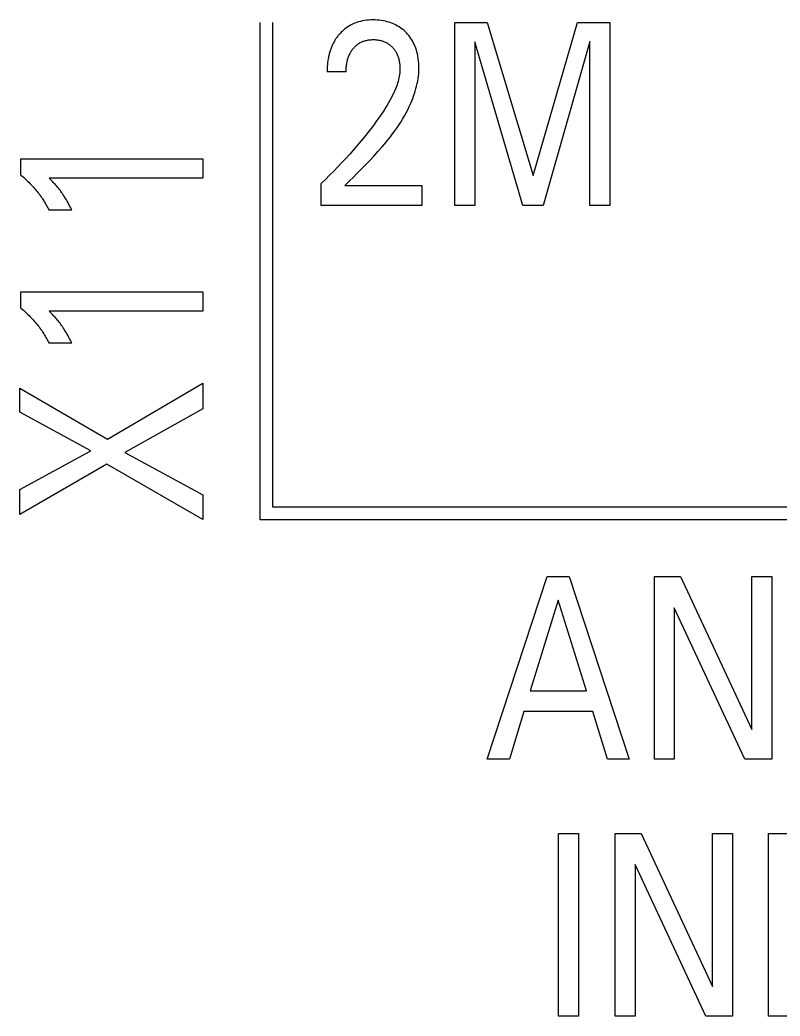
# Model space of a CAD drawing. Extents: x 867151 to 1787449, y -2071112 to -1028603.
# Drawn here: x 871188.25 to 871194.9, y -1032629.83 to -1032621.11 of the extents above; entities that cross this region are included whole.
import ezdxf

# ---------------------------------------------------------------- set-up
doc = ezdxf.new("R2010")
doc.units = 0
doc.header["$LTSCALE"] = 4
doc.header["$MEASUREMENT"] = 0
doc.layers.get('0').update_dxf_attribs({"linetype": 'CONTINUOUS'})
doc.layers.add('20000_FRONT_O', color=7, linetype='CONTINUOUS')

# ---------------------------------------------------------------- blocks, each defined once
blk = doc.blocks.new('CPU')
at = {"layer": '20000_FRONT_O', "color": 7, "linetype": 'Continuous'}
for p, q in [((82813.858, 11079.4925), (82813.858, 11075.1425)), ((82813.968, 11079.4925), (82813.968, 11075.2525)), ((82815.5632, 11077.8925), (82815.5632, 11079.4925)), ((82815.5632, 11079.4925), (82815.8471, 11079.4925)), ((82815.8471, 11079.4925), (82816.249, 11078.1533)), ((82816.249, 11078.1533), (82816.6382, 11079.4925)), ((82816.6382, 11079.4925), (82816.9221, 11079.4925)), ((82816.9221, 11079.4925), (82816.9221, 11077.8925)), ((82815.7383, 11079.3247), (82815.7383, 11077.8925)), ((82816.1601, 11077.8925), (82815.7383, 11079.3247)), ((82816.747, 11079.327), (82816.3361, 11077.8925)), ((82816.747, 11077.8925), (82816.747, 11079.327)), ((82814.6125, 11079.0605), (82814.4465, 11079.0605)), ((82811.7671, 11078.1561), (82811.7671, 11078.3012)), ((82811.7671, 11078.3012), (82813.358, 11078.3012)), ((82813.358, 11078.3012), (82813.358, 11078.1298)), ((82813.358, 11078.1298), (82812.0143, 11078.1298)), ((82814.3939, 11077.8925), (82814.3939, 11078.0842)), ((82814.6025, 11078.0671), (82815.2765, 11078.0671)), ((82815.2765, 11078.0671), (82815.2765, 11077.8925)), ((82812.2127, 11077.8495), (82812.0131, 11077.8495)), ((82815.2765, 11077.8925), (82814.3939, 11077.8925)), ((82815.7383, 11077.8925), (82815.5632, 11077.8925)), ((82816.3361, 11077.8925), (82816.1601, 11077.8925)), ((82816.9221, 11077.8925), (82816.747, 11077.8925)), ((82811.7671, 11076.9913), (82811.7671, 11077.1364)), ((82811.7671, 11077.1364), (82813.358, 11077.1364)), ((82813.358, 11077.1364), (82813.358, 11076.965)), ((82813.358, 11076.965), (82812.0143, 11076.965)), ((82812.2127, 11076.6847), (82812.0131, 11076.6847)), ((82811.758, 11076.0823), (82811.758, 11076.291)), ((82811.758, 11076.291), (82812.5246, 11075.8447)), ((82812.5246, 11075.8447), (82813.358, 11076.3354)), ((82813.358, 11076.3354), (82813.358, 11076.1114)), ((82813.358, 11076.1114), (82812.6765, 11075.7294)), ((82812.3794, 11075.744), (82811.758, 11076.0823)), ((82811.758, 11075.4038), (82812.3794, 11075.744)), ((82812.6765, 11075.7294), (82813.358, 11075.3566)), ((82812.52, 11075.626), (82811.758, 11075.1851)), ((82813.358, 11075.1425), (82812.52, 11075.626)), ((82811.758, 11075.1851), (82811.758, 11075.4038)), ((82813.358, 11075.3566), (82813.358, 11075.1425)), ((82813.968, 11075.2525), (82825.321, 11075.2525)), ((82813.858, 11075.1425), (82825.431, 11075.1425)), ((82815.8475, 11073.0425), (82816.3727, 11074.6425)), ((82816.3727, 11074.6425), (82816.565, 11074.6425)), ((82816.565, 11074.6425), (82817.0903, 11073.0425)), ((82817.3107, 11073.0425), (82817.3107, 11074.6425)), ((82817.3107, 11074.6425), (82817.5384, 11074.6425)), ((82817.5384, 11074.6425), (82818.1635, 11073.3011)), ((82818.1635, 11073.3011), (82818.1635, 11074.6425)), ((82818.1635, 11074.6425), (82818.3376, 11074.6425)), ((82818.3376, 11074.6425), (82818.3376, 11073.0425)), ((82816.4698, 11074.4361), (82816.2249, 11073.6412)), ((82816.7156, 11073.6412), (82816.4698, 11074.4361)), ((82817.4849, 11074.3692), (82817.4849, 11073.0425)), ((82818.1027, 11073.0425), (82817.4849, 11074.3692)), ((82816.2249, 11073.6412), (82816.7156, 11073.6412)), ((82816.1686, 11073.4598), (82816.0416, 11073.0425)), ((82816.771, 11073.4598), (82816.1686, 11073.4598)), ((82816.8998, 11073.0425), (82816.771, 11073.4598)), ((82816.0416, 11073.0425), (82815.8475, 11073.0425)), ((82817.0903, 11073.0425), (82816.8998, 11073.0425)), ((82817.4849, 11073.0425), (82817.3107, 11073.0425)), ((82818.3376, 11073.0425), (82818.1027, 11073.0425)), ((82816.4716, 11070.7925), (82816.4716, 11072.3925)), ((82816.4716, 11072.3925), (82816.6467, 11072.3925)), ((82816.6467, 11072.3925), (82816.6467, 11070.7925)), ((82816.9678, 11070.7925), (82816.9678, 11072.3925)), ((82816.9678, 11072.3925), (82817.1955, 11072.3925)), ((82817.1955, 11072.3925), (82817.8206, 11071.0511)), ((82817.8206, 11071.0511), (82817.8206, 11072.3925)), ((82817.8206, 11072.3925), (82817.9947, 11072.3925)), ((82817.9947, 11072.3925), (82817.9947, 11070.7925)), ((82818.3086, 11070.7925), (82818.3086, 11072.3925)), ((82818.3086, 11072.3925), (82818.774, 11072.3925)), ((82817.142, 11072.1192), (82817.142, 11070.7925)), ((82817.7598, 11070.7925), (82817.142, 11072.1192)), ((82816.6467, 11070.7925), (82816.4716, 11070.7925)), ((82817.142, 11070.7925), (82816.9678, 11070.7925)), ((82817.9947, 11070.7925), (82817.7598, 11070.7925)), ((82818.4837, 11070.7925), (82818.3086, 11070.7925))]:
    blk.add_line(p, q, dxfattribs=at)
for points in [[(82814.6025, 11078.0671), (82814.6396, 11078.1039), (82814.6767, 11078.1407), (82814.7137, 11078.1775), (82814.7506, 11078.2144), (82814.7873, 11078.2517), (82814.8235, 11078.2892), (82814.8592, 11078.3273), (82814.8944, 11078.3659), (82814.9288, 11078.4051), (82814.9624, 11078.4451), (82814.9819, 11078.4693), (82815.0011, 11078.4939), (82815.0199, 11078.5187), (82815.0383, 11078.5439), (82815.0562, 11078.5694), (82815.0736, 11078.5953), (82815.0904, 11078.6215), (82815.1067, 11078.6481), (82815.1224, 11078.675), (82815.1374, 11078.7024), (82815.1518, 11078.7301), (82815.1654, 11078.7583), (82815.1783, 11078.7868), (82815.1871, 11078.8077), (82815.1954, 11078.8287), (82815.2033, 11078.8499), (82815.2107, 11078.8714), (82815.2176, 11078.8929), (82815.2239, 11078.9147), (82815.2296, 11078.9365), (82815.2347, 11078.9585), (82815.2391, 11078.9806), (82815.2428, 11079.0028), (82815.2458, 11079.0251), (82815.2481, 11079.0474), (82815.2496, 11079.0698), (82815.2502, 11079.0922), (82815.2501, 11079.1138), (82815.2491, 11079.1354), (82815.2473, 11079.1569), (82815.2447, 11079.1783), (82815.2412, 11079.1996), (82815.2367, 11079.2207), (82815.2327, 11079.2367), (82815.2282, 11079.2525), (82815.223, 11079.2682), (82815.2173, 11079.2836), (82815.2109, 11079.2987), (82815.2039, 11079.3136), (82815.1962, 11079.3281), (82815.1882, 11079.3416), (82815.1797, 11079.3547), (82815.1705, 11079.3675), (82815.1608, 11079.3798), (82815.1506, 11079.3918), (82815.1399, 11079.4033), (82815.1287, 11079.4143), (82815.1166, 11079.4252), (82815.104, 11079.4355), (82815.091, 11079.4453), (82815.0776, 11079.4545), (82815.0638, 11079.4631), (82815.0496, 11079.471), (82815.0347, 11079.4783), (82815.0195, 11079.485), (82815.004, 11079.491), (82814.9882, 11079.4963), (82814.9722, 11079.501), (82814.9561, 11079.505), (82814.9384, 11079.5086), (82814.9205, 11079.5115), (82814.9026, 11079.5137), (82814.8846, 11079.5152), (82814.8665, 11079.5161), (82814.8484, 11079.5163), (82814.8298, 11079.516), (82814.8112, 11079.515), (82814.7928, 11079.5133), (82814.7744, 11079.5108), (82814.7561, 11079.5076), (82814.738, 11079.5035), (82814.7214, 11079.4989), (82814.7051, 11079.4936), (82814.689, 11079.4876), (82814.6732, 11079.4808), (82814.6578, 11079.4732), (82814.6427, 11079.4649), (82814.6287, 11079.4562), (82814.6151, 11079.4469), (82814.602, 11079.4369), (82814.5893, 11079.4264), (82814.5772, 11079.4153)], [(82814.5772, 11079.4153), (82814.5698, 11079.4081), (82814.5626, 11079.4007), (82814.5572, 11079.3947), (82814.5518, 11079.3887), (82814.5466, 11079.3826), (82814.5415, 11079.3763), (82814.5366, 11079.3699), (82814.5318, 11079.3635), (82814.5271, 11079.3569), (82814.5225, 11079.3502), (82814.5181, 11079.3435), (82814.5138, 11079.3366), (82814.5097, 11079.3297), (82814.5057, 11079.3227), (82814.5018, 11079.3156), (82814.4981, 11079.3084), (82814.4943, 11079.3007), (82814.4907, 11079.2929), (82814.4873, 11079.2851), (82814.484, 11079.2772), (82814.4808, 11079.2692), (82814.4779, 11079.2611), (82814.4751, 11079.253), (82814.4724, 11079.2449), (82814.4699, 11079.2367), (82814.4675, 11079.2284), (82814.4653, 11079.2201), (82814.4632, 11079.2118), (82814.4612, 11079.2034), (82814.4594, 11079.195), (82814.4574, 11079.1848), (82814.4555, 11079.1746), (82814.4539, 11079.1643), (82814.4524, 11079.154), (82814.4511, 11079.1436), (82814.45, 11079.1333), (82814.449, 11079.1229), (82814.4482, 11079.1125), (82814.4476, 11079.1021), (82814.4471, 11079.0917), (82814.4467, 11079.0813), (82814.4465, 11079.0709), (82814.4465, 11079.0605)], [(82814.6125, 11079.0605), (82814.6126, 11079.0707), (82814.6129, 11079.0809), (82814.6134, 11079.0912), (82814.6142, 11079.1014), (82814.6152, 11079.1116), (82814.6164, 11079.1218), (82814.6179, 11079.1319), (82814.6197, 11079.142), (82814.6215, 11079.1509), (82814.6236, 11079.1597), (82814.6259, 11079.1685), (82814.6284, 11079.1773), (82814.6313, 11079.1859), (82814.6343, 11079.1944), (82814.6377, 11079.2029), (82814.6413, 11079.2112), (82814.6446, 11079.2179), (82814.648, 11079.2246), (82814.6516, 11079.2312), (82814.6554, 11079.2376), (82814.6594, 11079.244), (82814.6636, 11079.2502), (82814.668, 11079.2563), (82814.6726, 11079.2622), (82814.6774, 11079.268), (82814.6821, 11079.2733), (82814.6869, 11079.2786), (82814.6919, 11079.2836), (82814.6971, 11079.2885), (82814.7024, 11079.2932), (82814.7079, 11079.2977), (82814.7135, 11079.3021), (82814.7193, 11079.3063), (82814.7252, 11079.3102), (82814.7311, 11079.3139), (82814.7371, 11079.3173), (82814.7433, 11079.3206), (82814.7496, 11079.3236), (82814.7559, 11079.3264), (82814.7624, 11079.329), (82814.7689, 11079.3314), (82814.7755, 11079.3336), (82814.7822, 11079.3355), (82814.7903, 11079.3376), (82814.7985, 11079.3393), (82814.8067, 11079.3408), (82814.815, 11079.3419), (82814.8233, 11079.3428), (82814.8316, 11079.3434), (82814.84, 11079.3438), (82814.8484, 11079.344), (82814.8565, 11079.3439), (82814.8646, 11079.3436), (82814.8728, 11079.3431), (82814.8809, 11079.3423), (82814.8889, 11079.3413), (82814.897, 11079.3401), (82814.9049, 11079.3386), (82814.9129, 11079.3368), (82814.9201, 11079.3349), (82814.9273, 11079.3328), (82814.9344, 11079.3305), (82814.9414, 11079.3279), (82814.9484, 11079.3251), (82814.9552, 11079.3221), (82814.9619, 11079.3188), (82814.9685, 11079.3152), (82814.9749, 11079.3115), (82814.9811, 11079.3075), (82814.9872, 11079.3034), (82814.9931, 11079.2989), (82814.9989, 11079.2943), (82815.0045, 11079.2895), (82815.01, 11079.2845), (82815.0153, 11079.2793), (82815.0203, 11079.2741), (82815.0251, 11079.2687), (82815.0298, 11079.2631), (82815.0342, 11079.2574), (82815.0385, 11079.2515), (82815.0426, 11079.2455), (82815.0465, 11079.2394), (82815.0501, 11079.2332), (82815.0536, 11079.2268), (82815.057, 11079.2199), (82815.0602, 11079.2129), (82815.0632, 11079.2058), (82815.0659, 11079.1985), (82815.0685, 11079.1912), (82815.0708, 11079.1839), (82815.0729, 11079.1764), (82815.0748, 11079.1689), (82815.0766, 11079.1614), (82815.0783, 11079.1528), (82815.0799, 11079.1442), (82815.0812, 11079.1355), (82815.0822, 11079.1268), (82815.0831, 11079.1181), (82815.0837, 11079.1094), (82815.0841, 11079.1006), (82815.0843, 11079.0919), (82815.0842, 11079.0832)], [(82815.0842, 11079.0832), (82815.0836, 11079.068), (82815.0823, 11079.0529), (82815.0804, 11079.0378), (82815.0779, 11079.0228), (82815.0749, 11079.0079), (82815.0714, 11078.9931), (82815.0674, 11078.9783), (82815.063, 11078.9637), (82815.0583, 11078.9491), (82815.0532, 11078.9347), (82815.0449, 11078.9133), (82815.036, 11078.8921), (82815.0265, 11078.8713), (82815.0165, 11078.8507), (82815.006, 11078.8303), (82814.995, 11078.8102), (82814.9837, 11078.7903), (82814.972, 11078.7706), (82814.96, 11078.751), (82814.9395, 11078.7186), (82814.9183, 11078.6867), (82814.8965, 11078.6551), (82814.8743, 11078.6238), (82814.8515, 11078.5929), (82814.8284, 11078.5624), (82814.8048, 11078.5321), (82814.7738, 11078.4932), (82814.7423, 11078.4547), (82814.7102, 11078.4166), (82814.6777, 11078.379), (82814.6442, 11078.341), (82814.6101, 11078.3035), (82814.5757, 11078.2664), (82814.5407, 11078.2297), (82814.5047, 11078.1926), (82814.4682, 11078.156), (82814.4312, 11078.1199), (82814.3939, 11078.0842)], [(82811.7671, 11078.1561), (82811.7776, 11078.1473), (82811.7879, 11078.1384), (82811.7982, 11078.1294), (82811.8083, 11078.1202), (82811.8184, 11078.1109), (82811.8282, 11078.1015), (82811.838, 11078.0919), (82811.8476, 11078.0822), (82811.8571, 11078.0723), (82811.8665, 11078.0624), (82811.8753, 11078.0527), (82811.884, 11078.0429), (82811.8926, 11078.0329), (82811.901, 11078.0229), (82811.9093, 11078.0127), (82811.9175, 11078.0024), (82811.9254, 11077.992), (82811.9333, 11077.9815), (82811.941, 11077.9709), (82811.9485, 11077.9601), (82811.9551, 11077.9505), (82811.9615, 11077.9408), (82811.9678, 11077.9309), (82811.974, 11077.921), (82811.98, 11077.9111), (82811.9859, 11077.901), (82811.9916, 11077.8908), (82811.9972, 11077.8806), (82812.0027, 11077.8703), (82812.008, 11077.8599), (82812.0131, 11077.8495)], [(82812.2127, 11077.8495), (82812.2062, 11077.8627), (82812.1995, 11077.8759), (82812.1927, 11077.8891), (82812.1858, 11077.9022), (82812.1787, 11077.9152), (82812.1715, 11077.9281), (82812.1649, 11077.9396), (82812.1582, 11077.9511), (82812.1512, 11077.9624), (82812.1442, 11077.9737), (82812.137, 11077.9848), (82812.1296, 11077.9958), (82812.1228, 11078.0056), (82812.1159, 11078.0152), (82812.1089, 11078.0247), (82812.1017, 11078.0342), (82812.0943, 11078.0435), (82812.0868, 11078.0527), (82812.0801, 11078.0607), (82812.0732, 11078.0687), (82812.0662, 11078.0766), (82812.0582, 11078.0852), (82812.0502, 11078.0938), (82812.042, 11078.1023), (82812.0282, 11078.1161), (82812.0143, 11078.1298)], [(82811.7671, 11076.9913), (82811.7776, 11076.9825), (82811.7879, 11076.9736), (82811.7982, 11076.9646), (82811.8083, 11076.9554), (82811.8184, 11076.9461), (82811.8282, 11076.9367), (82811.838, 11076.9271), (82811.8476, 11076.9174), (82811.8571, 11076.9075), (82811.8665, 11076.8976), (82811.8753, 11076.8879), (82811.884, 11076.8781), (82811.8926, 11076.8681), (82811.901, 11076.8581), (82811.9093, 11076.8479), (82811.9175, 11076.8376), (82811.9254, 11076.8272), (82811.9333, 11076.8167), (82811.941, 11076.8061), (82811.9485, 11076.7954), (82811.9551, 11076.7857), (82811.9615, 11076.776), (82811.9678, 11076.7662), (82811.974, 11076.7563), (82811.98, 11076.7463), (82811.9859, 11076.7362), (82811.9916, 11076.726), (82811.9972, 11076.7158), (82812.0027, 11076.7055), (82812.008, 11076.6951), (82812.0131, 11076.6847)], [(82812.2127, 11076.6847), (82812.2062, 11076.6979), (82812.1995, 11076.7111), (82812.1927, 11076.7243), (82812.1858, 11076.7374), (82812.1787, 11076.7504), (82812.1715, 11076.7633), (82812.1649, 11076.7748), (82812.1582, 11076.7863), (82812.1512, 11076.7976), (82812.1442, 11076.8089), (82812.137, 11076.82), (82812.1296, 11076.831), (82812.1228, 11076.8408), (82812.1159, 11076.8504), (82812.1089, 11076.86), (82812.1017, 11076.8694), (82812.0943, 11076.8787), (82812.0868, 11076.8879), (82812.0801, 11076.8959), (82812.0732, 11076.9039), (82812.0662, 11076.9118), (82812.0582, 11076.9204), (82812.0502, 11076.929), (82812.042, 11076.9375), (82812.0282, 11076.9513), (82812.0143, 11076.965)]]:
    blk.add_lwpolyline(points, dxfattribs=at)

msp = doc.modelspace()

# ---------------------------------------------------------------- block references
msp.add_blockref('CPU', (788376.4881, -1043700.6242))

doc.saveas('drawing.dxf')
